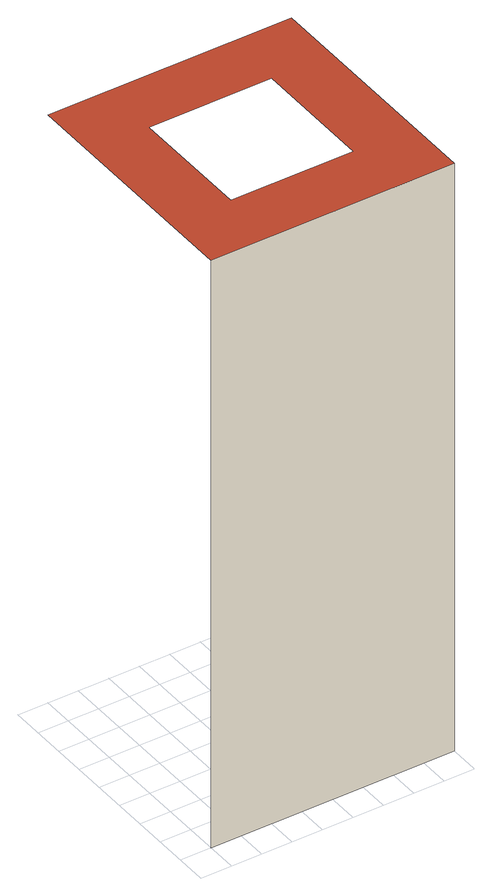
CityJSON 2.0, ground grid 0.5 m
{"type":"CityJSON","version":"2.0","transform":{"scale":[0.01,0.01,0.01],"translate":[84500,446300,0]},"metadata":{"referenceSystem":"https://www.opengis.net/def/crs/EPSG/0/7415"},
"CityObjects":{
"building1":{"type":"Building","attributes":{"name":"ring"},"geometry":[{"type":"MultiSurface","lod":"2.2","boundaries":[[[0,1,2,3],[4,5,6,7]],[[8,9,1,0]]],"semantics":{"surfaces":[{"type":"RoofSurface"},{"type":"WallSurface"}],"values":[0,1]}}]}
},
"vertices":[
[0,0,1000],[400,0,1000],[400,400,1000],[0,400,1000],[100,100,1000],[100,300,1000],[300,300,1000],[300,100,1000],[0,0,0],[400,0,0]
]}
